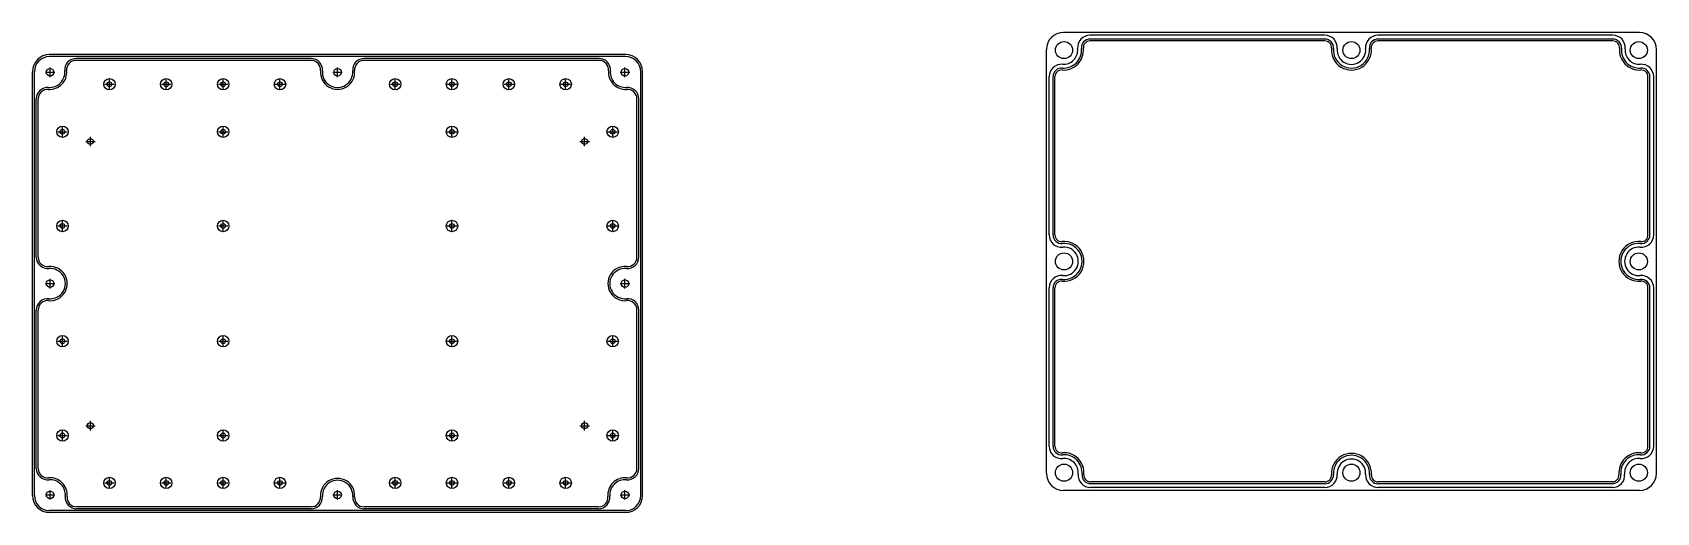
# Model space of a CAD drawing. Header units: millimetres. Extents: x 119 to 8321, y -328 to 2054.
# Drawn here: x 7466 to 8321, y -245 to 8 of the extents above.
import ezdxf

# ---------------------------------------------------------------- set-up
doc = ezdxf.new("R2010")
doc.units = ezdxf.units.MM

msp = doc.modelspace()

# ---------------------------------------------------------------- linework, layer by layer
for p, q in [((8311.511, 8.229), (8008.511, 8.229)), ((8146.072, 6.729), (8022.451, 6.729)), ((8146.072, 4.729), (8022.451, 4.729)), ((8146.072, 3.729), (8022.451, 3.729)), ((8297.572, 6.729), (8173.951, 6.729)), ((8297.572, 4.729), (8173.951, 4.729)), ((8297.572, 3.729), (8173.951, 3.729)), ((7778.117, -3.466), (7475.117, -3.466)), ((7778.117, -4.466), (7475.117, -4.466)), ((7612.678, -5.466), (7489.057, -5.466)), ((7612.678, -6.466), (7489.057, -6.466)), ((7764.178, -5.466), (7640.557, -5.466)), ((7764.178, -6.466), (7640.557, -6.466)), ((7999.511, -223.971), (7999.511, -0.771)), ((8320.511, -223.971), (8320.511, -0.771)), ((7466.117, -235.666), (7466.117, -12.466)), ((7467.117, -235.666), (7467.117, -12.466)), ((7472.917, -12.766), (7477.917, -12.766)), ((7475.417, -15.266), (7475.417, -10.266)), ((7506.617, -21.566), (7506.617, -16.566)), ((7536.467, -21.566), (7536.467, -16.566)), ((7566.417, -21.566), (7566.417, -16.566)), ((7596.317, -21.566), (7596.317, -16.566)), ((7624.117, -12.766), (7629.117, -12.766)), ((7626.617, -15.266), (7626.617, -10.266)), ((7656.917, -21.566), (7656.917, -16.566)), ((7686.817, -21.566), (7686.817, -16.566)), ((7716.767, -21.566), (7716.767, -16.566)), ((7746.617, -21.566), (7746.617, -16.566)), ((7775.317, -12.766), (7780.317, -12.766)), ((7777.817, -15.266), (7777.817, -10.266)), ((7786.117, -235.666), (7786.117, -12.466)), ((7787.117, -235.666), (7787.117, -12.466)), ((8001.011, -98.431), (8001.011, -15.035)), ((8003.011, -98.431), (8003.011, -15.035)), ((8004.011, -98.431), (8004.011, -15.035)), ((8316.011, -98.431), (8316.011, -15.035)), ((8317.011, -98.431), (8317.011, -15.035)), ((8319.011, -98.431), (8319.011, -15.035)), ((7504.117, -19.066), (7509.117, -19.066)), ((7533.967, -19.066), (7538.967, -19.066)), ((7563.917, -19.066), (7568.917, -19.066)), ((7593.817, -19.066), (7598.817, -19.066)), ((7654.417, -19.066), (7659.417, -19.066)), ((7684.317, -19.066), (7689.317, -19.066)), ((7714.267, -19.066), (7719.267, -19.066)), ((7744.117, -19.066), (7749.117, -19.066)), ((7468.117, -110.127), (7468.117, -26.73)), ((7469.117, -110.127), (7469.117, -26.73)), ((7784.117, -110.127), (7784.117, -26.73)), ((7785.117, -110.127), (7785.117, -26.73)), ((7481.897, -46.566), (7481.897, -41.566)), ((7566.417, -46.566), (7566.417, -41.566)), ((7686.817, -46.566), (7686.817, -41.566)), ((7771.367, -46.566), (7771.367, -41.566)), ((7479.397, -44.066), (7484.397, -44.066)), ((7494.117, -49.216), (7499.117, -49.216)), ((7496.617, -51.716), (7496.617, -46.716)), ((7563.917, -44.066), (7568.917, -44.066)), ((7684.317, -44.066), (7689.317, -44.066)), ((7754.117, -49.216), (7759.117, -49.216)), ((7756.617, -51.716), (7756.617, -46.716)), ((7768.867, -44.066), (7773.867, -44.066)), ((7479.397, -93.716), (7484.397, -93.716)), ((7481.897, -96.216), (7481.897, -91.216)), ((7563.917, -93.716), (7568.917, -93.716)), ((7566.417, -96.216), (7566.417, -91.216)), ((7684.317, -93.716), (7689.317, -93.716)), ((7686.817, -96.216), (7686.817, -91.216)), ((7768.867, -93.716), (7773.867, -93.716)), ((7771.367, -96.216), (7771.367, -91.216)), ((7472.917, -124.066), (7477.917, -124.066)), ((7475.417, -126.566), (7475.417, -121.566)), ((7775.317, -124.066), (7780.317, -124.066)), ((7777.817, -126.566), (7777.817, -121.566)), ((8001.011, -209.731), (8001.011, -126.31)), ((8003.011, -209.731), (8003.011, -126.31)), ((8004.011, -209.731), (8004.011, -126.31)), ((8316.011, -209.731), (8316.011, -126.31)), ((8317.011, -209.731), (8317.011, -126.31)), ((8319.011, -209.731), (8319.011, -126.31)), ((7468.117, -221.427), (7468.117, -138.006)), ((7469.117, -221.427), (7469.117, -138.006)), ((7784.117, -221.427), (7784.117, -138.006)), ((7785.117, -221.427), (7785.117, -138.006)), ((7481.897, -156.916), (7481.897, -151.916)), ((7566.417, -156.916), (7566.417, -151.916)), ((7686.817, -156.916), (7686.817, -151.916)), ((7771.367, -156.916), (7771.367, -151.916)), ((7479.397, -154.416), (7484.397, -154.416)), ((7563.917, -154.416), (7568.917, -154.416)), ((7684.317, -154.416), (7689.317, -154.416)), ((7768.867, -154.416), (7773.867, -154.416)), ((7496.617, -201.416), (7496.617, -196.416)), ((7756.617, -201.416), (7756.617, -196.416)), ((7479.397, -204.066), (7484.397, -204.066)), ((7481.897, -206.566), (7481.897, -201.566)), ((7494.117, -198.916), (7499.117, -198.916)), ((7563.917, -204.066), (7568.917, -204.066)), ((7566.417, -206.566), (7566.417, -201.566)), ((7684.317, -204.066), (7689.317, -204.066)), ((7686.817, -206.566), (7686.817, -201.566)), ((7754.117, -198.916), (7759.117, -198.916)), ((7768.867, -204.066), (7773.867, -204.066)), ((7771.367, -206.566), (7771.367, -201.566)), ((7504.117, -229.066), (7509.117, -229.066)), ((7506.617, -231.566), (7506.617, -226.566)), ((7533.967, -229.066), (7538.967, -229.066)), ((7536.467, -231.566), (7536.467, -226.566)), ((7563.917, -229.066), (7568.917, -229.066)), ((7566.417, -231.566), (7566.417, -226.566)), ((7593.817, -229.066), (7598.817, -229.066)), ((7596.317, -231.566), (7596.317, -226.566)), ((7654.417, -229.066), (7659.417, -229.066)), ((7656.917, -231.566), (7656.917, -226.566)), ((7684.317, -229.066), (7689.317, -229.066)), ((7686.817, -231.566), (7686.817, -226.566)), ((7714.267, -229.066), (7719.267, -229.066)), ((7716.767, -231.566), (7716.767, -226.566)), ((7744.117, -229.066), (7749.117, -229.066)), ((7746.617, -231.566), (7746.617, -226.566)), ((8146.047, -228.471), (8022.751, -228.471)), ((8146.047, -229.471), (8022.751, -229.471)), ((8297.272, -228.471), (8173.976, -228.471)), ((8297.272, -229.471), (8173.976, -229.471)), ((7472.917, -235.366), (7477.917, -235.366)), ((7475.417, -237.866), (7475.417, -232.866)), ((7624.117, -235.366), (7629.117, -235.366)), ((7626.617, -237.866), (7626.617, -232.866)), ((7775.317, -235.366), (7780.317, -235.366)), ((7777.817, -237.866), (7777.817, -232.866)), ((8311.511, -232.971), (8008.511, -232.971)), ((8146.047, -231.471), (8022.751, -231.471)), ((8297.272, -231.471), (8173.976, -231.471)), ((7778.117, -243.666), (7475.117, -243.666)), ((7778.117, -244.666), (7475.117, -244.666)), ((7612.653, -241.666), (7489.357, -241.666)), ((7612.653, -242.666), (7489.357, -242.666)), ((7763.878, -241.666), (7640.582, -241.666)), ((7763.878, -242.666), (7640.582, -242.666))]:
    msp.add_line(p, q)
at = {"color": 6}
for p, q in [((7626.617, -15.266), (7626.617, -10.266)), ((7775.317, -235.366), (7780.317, -235.366))]:
    msp.add_line(p, q, dxfattribs=at)
for centre, radius in [((8008.811, -1.071), 4.5), ((8160.011, -1.071), 4.5), ((8311.211, -1.071), 4.5), ((7506.617, -19.066), 1.25), ((7536.467, -19.066), 1.25), ((7566.417, -19.066), 1.25), ((7596.317, -19.066), 1.25), ((7656.917, -19.066), 1.25), ((7686.817, -19.066), 1.25), ((7716.767, -19.066), 1.25), ((7746.617, -19.066), 1.25), ((7481.897, -44.066), 1.25), ((7496.617, -49.216), 1.6), ((7566.417, -44.066), 1.25), ((7686.817, -44.066), 1.25), ((7756.617, -49.216), 1.6), ((7771.367, -44.066), 1.25), ((7481.897, -93.716), 1.25), ((7566.417, -93.716), 1.25), ((7686.817, -93.716), 1.25), ((7771.367, -93.716), 1.25), ((8008.811, -112.371), 4.5), ((8311.211, -112.371), 4.5), ((7481.897, -154.416), 1.25), ((7566.417, -154.416), 1.25), ((7686.817, -154.416), 1.25), ((7771.367, -154.416), 1.25), ((7481.897, -204.066), 1.25), ((7496.617, -198.916), 1.6), ((7566.417, -204.066), 1.25), ((7686.817, -204.066), 1.25), ((7756.617, -198.916), 1.6), ((7771.367, -204.066), 1.25), ((8008.811, -223.671), 4.5), ((8160.011, -223.671), 4.5), ((8311.211, -223.671), 4.5), ((7506.617, -229.066), 1.25), ((7536.467, -229.066), 1.25), ((7566.417, -229.066), 1.25), ((7596.317, -229.066), 1.25), ((7656.917, -229.066), 1.25), ((7686.817, -229.066), 1.25), ((7716.767, -229.066), 1.25), ((7746.617, -229.066), 1.25)]:
    msp.add_circle(centre, radius)
at = {"color": 7}
for centre, radius in [((7475.417, -12.766), 2), ((7506.617, -19.066), 3), ((7536.467, -19.066), 3), ((7566.417, -19.066), 3), ((7596.317, -19.066), 3), ((7626.617, -12.766), 2), ((7656.917, -19.066), 3), ((7686.817, -19.066), 3), ((7716.767, -19.066), 3), ((7746.617, -19.066), 3), ((7777.817, -12.766), 2), ((7481.897, -44.066), 3), ((7566.417, -44.066), 3), ((7686.817, -44.066), 3), ((7771.367, -44.066), 3), ((7481.897, -93.716), 3), ((7566.417, -93.716), 3), ((7686.817, -93.716), 3), ((7771.367, -93.716), 3), ((7475.417, -124.066), 2), ((7777.817, -124.066), 2), ((7481.897, -154.416), 3), ((7566.417, -154.416), 3), ((7686.817, -154.416), 3), ((7771.367, -154.416), 3), ((7481.897, -204.066), 3), ((7566.417, -204.066), 3), ((7686.817, -204.066), 3), ((7771.367, -204.066), 3), ((7506.617, -229.066), 3), ((7536.467, -229.066), 3), ((7566.417, -229.066), 3), ((7596.317, -229.066), 3), ((7656.917, -229.066), 3), ((7686.817, -229.066), 3), ((7716.767, -229.066), 3), ((7746.617, -229.066), 3), ((7475.417, -235.366), 2), ((7626.617, -235.366), 2), ((7777.817, -235.366), 2)]:
    msp.add_circle(centre, radius, dxfattribs=at)
for centre, radius, start, end in [((8008.511, -0.771), 9, 90, 180), ((8022.451, 0.229), 6.5, 90, 185.327998), ((8022.451, 0.229), 4.5, 90, 185.327998), ((8022.451, 0.229), 3.5, 90, 185.327998), ((8146.072, 0.229), 6.5, 354.672002, 90), ((8146.072, 0.229), 4.5, 354.672002, 90), ((8146.072, 0.229), 3.5, 354.672002, 90), ((8173.951, 0.229), 6.5, 90, 185.327998), ((8173.951, 0.229), 4.5, 90, 185.327998), ((8173.951, 0.229), 3.5, 90, 185.327998), ((8297.572, 0.229), 6.5, 354.672002, 90), ((8297.572, 0.229), 4.5, 354.672002, 90), ((8297.572, 0.229), 3.5, 354.672002, 90), ((8311.511, -0.771), 9, 0, 90), ((7475.117, -12.466), 9, 90, 180), ((7475.117, -12.466), 8, 90, 180), ((7489.057, -11.466), 6, 90, 185.327998), ((7489.057, -11.466), 5, 90, 185.327998), ((7612.678, -11.466), 6, 354.672002, 90), ((7612.678, -11.466), 5, 354.672002, 90), ((7640.557, -11.466), 6, 90, 185.327998), ((7640.557, -11.466), 5, 90, 185.327998), ((7764.178, -11.466), 6, 354.672002, 90), ((7764.178, -11.466), 5, 354.672002, 90), ((7778.117, -12.466), 9, 0, 90), ((7778.117, -12.466), 8, 0, 90), ((8007.511, -15.035), 6.5, 85.903956, 180), ((8008.511, -1.071), 10.5, 265.903956, 5.327998), ((8008.511, -1.071), 9.5, 265.903956, 5.327998), ((8008.511, -1.071), 7.5, 265.903956, 5.327998), ((8160.011, -1.071), 10.5, 174.672002, 5.327998), ((8160.011, -1.071), 9.5, 174.672002, 5.327998), ((8160.011, -1.071), 7.5, 174.672002, 5.327998), ((8311.511, -1.071), 10.5, 174.672002, 274.096044), ((8311.511, -1.071), 9.5, 174.672002, 274.096044), ((8311.511, -1.071), 7.5, 174.672002, 274.096044), ((8312.511, -15.035), 6.5, 0, 94.096044), ((7475.117, -12.766), 9, 265.903956, 5.327998), ((7475.117, -12.766), 8, 265.903956, 5.327998), ((7626.617, -12.766), 9, 174.672002, 5.327998), ((7626.617, -12.766), 8, 174.672002, 5.327998), ((7778.117, -12.766), 9, 174.672002, 274.096044), ((7778.117, -12.766), 8, 174.672002, 274.096044), ((8007.511, -15.035), 4.5, 85.903956, 180), ((8007.511, -15.035), 3.5, 85.903956, 180), ((8312.511, -15.035), 4.5, 0, 94.096044), ((8312.511, -15.035), 3.5, 0, 94.096044), ((7474.117, -26.73), 6, 85.903956, 180), ((7474.117, -26.73), 5, 85.903956, 180), ((7779.117, -26.73), 6, 0, 94.096044), ((7779.117, -26.73), 5, 0, 94.096044), ((8007.511, -98.431), 6.5, 180, 275.327998), ((8007.511, -98.431), 4.5, 180, 275.327998), ((8007.511, -98.431), 3.5, 180, 275.327998), ((8008.811, -112.371), 10.5, 264.672002, 95.327998), ((8311.211, -112.371), 10.5, 84.672002, 275.327998), ((8312.511, -98.431), 6.5, 264.672002, 0), ((8312.511, -98.431), 4.5, 264.672002, 0), ((8312.511, -98.431), 3.5, 264.672002, 0), ((7474.117, -110.127), 6, 180, 275.327998), ((7474.117, -110.127), 5, 180, 275.327998), ((7779.117, -110.127), 6, 264.672002, 0), ((7779.117, -110.127), 5, 264.672002, 0), ((8008.811, -112.371), 9.5, 264.672002, 95.327998), ((8008.811, -112.371), 7.5, 264.672002, 95.327998), ((8311.211, -112.371), 9.5, 84.672002, 275.327998), ((8311.211, -112.371), 7.5, 84.672002, 275.327998), ((7475.417, -124.066), 9, 264.672002, 95.327998), ((7475.417, -124.066), 8, 264.672002, 95.327998), ((7777.817, -124.066), 9, 84.672002, 275.327998), ((7777.817, -124.066), 8, 84.672002, 275.327998), ((8007.511, -126.31), 6.5, 84.672002, 180), ((8007.511, -126.31), 4.5, 84.672002, 180), ((8007.511, -126.31), 3.5, 84.672002, 180), ((8312.511, -126.31), 6.5, 0, 95.327998), ((8312.511, -126.31), 4.5, 0, 95.327998), ((8312.511, -126.31), 3.5, 0, 95.327998), ((7474.117, -138.006), 6, 84.672002, 180), ((7474.117, -138.006), 5, 84.672002, 180), ((7779.117, -138.006), 6, 0, 95.327998), ((7779.117, -138.006), 5, 0, 95.327998), ((8007.511, -209.731), 6.5, 180, 275.327998), ((8007.511, -209.731), 4.5, 180, 275.327998), ((8007.511, -209.731), 3.5, 180, 275.327998), ((8008.811, -223.671), 10.5, 354.672002, 95.327998), ((8160.011, -223.971), 10.5, 355.903956, 184.096044), ((8311.211, -223.671), 10.5, 84.672002, 185.327998), ((8312.511, -209.731), 6.5, 264.672002, 0), ((8312.511, -209.731), 4.5, 264.672002, 0), ((8312.511, -209.731), 3.5, 264.672002, 0), ((7474.117, -221.427), 6, 180, 275.327998), ((7474.117, -221.427), 5, 180, 275.327998), ((7779.117, -221.427), 6, 264.672002, 0), ((7779.117, -221.427), 5, 264.672002, 0), ((8008.811, -223.671), 9.5, 354.672002, 95.327998), ((8008.811, -223.671), 7.5, 354.672002, 95.327998), ((8160.011, -223.971), 9.5, 355.903956, 184.096044), ((8160.011, -223.971), 7.5, 355.903956, 184.096044), ((8311.211, -223.671), 9.5, 84.672002, 185.327998), ((8311.211, -223.671), 7.5, 84.672002, 185.327998), ((7475.417, -235.366), 9, 354.672002, 95.327998), ((7475.417, -235.366), 8, 354.672002, 95.327998), ((7626.617, -235.666), 9, 355.903956, 184.096044), ((7626.617, -235.666), 8, 355.903956, 184.096044), ((7777.817, -235.366), 9, 84.672002, 185.327998), ((7777.817, -235.366), 8, 84.672002, 185.327998), ((8008.511, -223.971), 9, 180, 270), ((8022.751, -224.971), 6.5, 174.672002, 270), ((8022.751, -224.971), 4.5, 174.672002, 270), ((8022.751, -224.971), 3.5, 174.672002, 270), ((8146.047, -224.971), 6.5, 270, 4.096044), ((8146.047, -224.971), 4.5, 270, 4.096044), ((8146.047, -224.971), 3.5, 270, 4.096044), ((8173.976, -224.971), 6.5, 175.903956, 270), ((8173.976, -224.971), 4.5, 175.903956, 270), ((8173.976, -224.971), 3.5, 175.903956, 270), ((8297.272, -224.971), 6.5, 270, 5.327998), ((8297.272, -224.971), 4.5, 270, 5.327998), ((8297.272, -224.971), 3.5, 270, 5.327998), ((8311.511, -223.971), 9, 270, 0), ((7475.117, -235.666), 9, 180, 270), ((7475.117, -235.666), 8, 180, 270), ((7489.357, -236.666), 6, 174.672002, 270), ((7489.357, -236.666), 5, 174.672002, 270), ((7612.653, -236.666), 6, 270, 4.096044), ((7612.653, -236.666), 5, 270, 4.096044), ((7640.582, -236.666), 6, 175.903956, 270), ((7640.582, -236.666), 5, 175.903956, 270), ((7763.878, -236.666), 6, 270, 5.327998), ((7763.878, -236.666), 5, 270, 5.327998), ((7778.117, -235.666), 9, 270, 0), ((7778.117, -235.666), 8, 270, 0)]:
    msp.add_arc(centre, radius, start, end)

doc.saveas('drawing.dxf')
